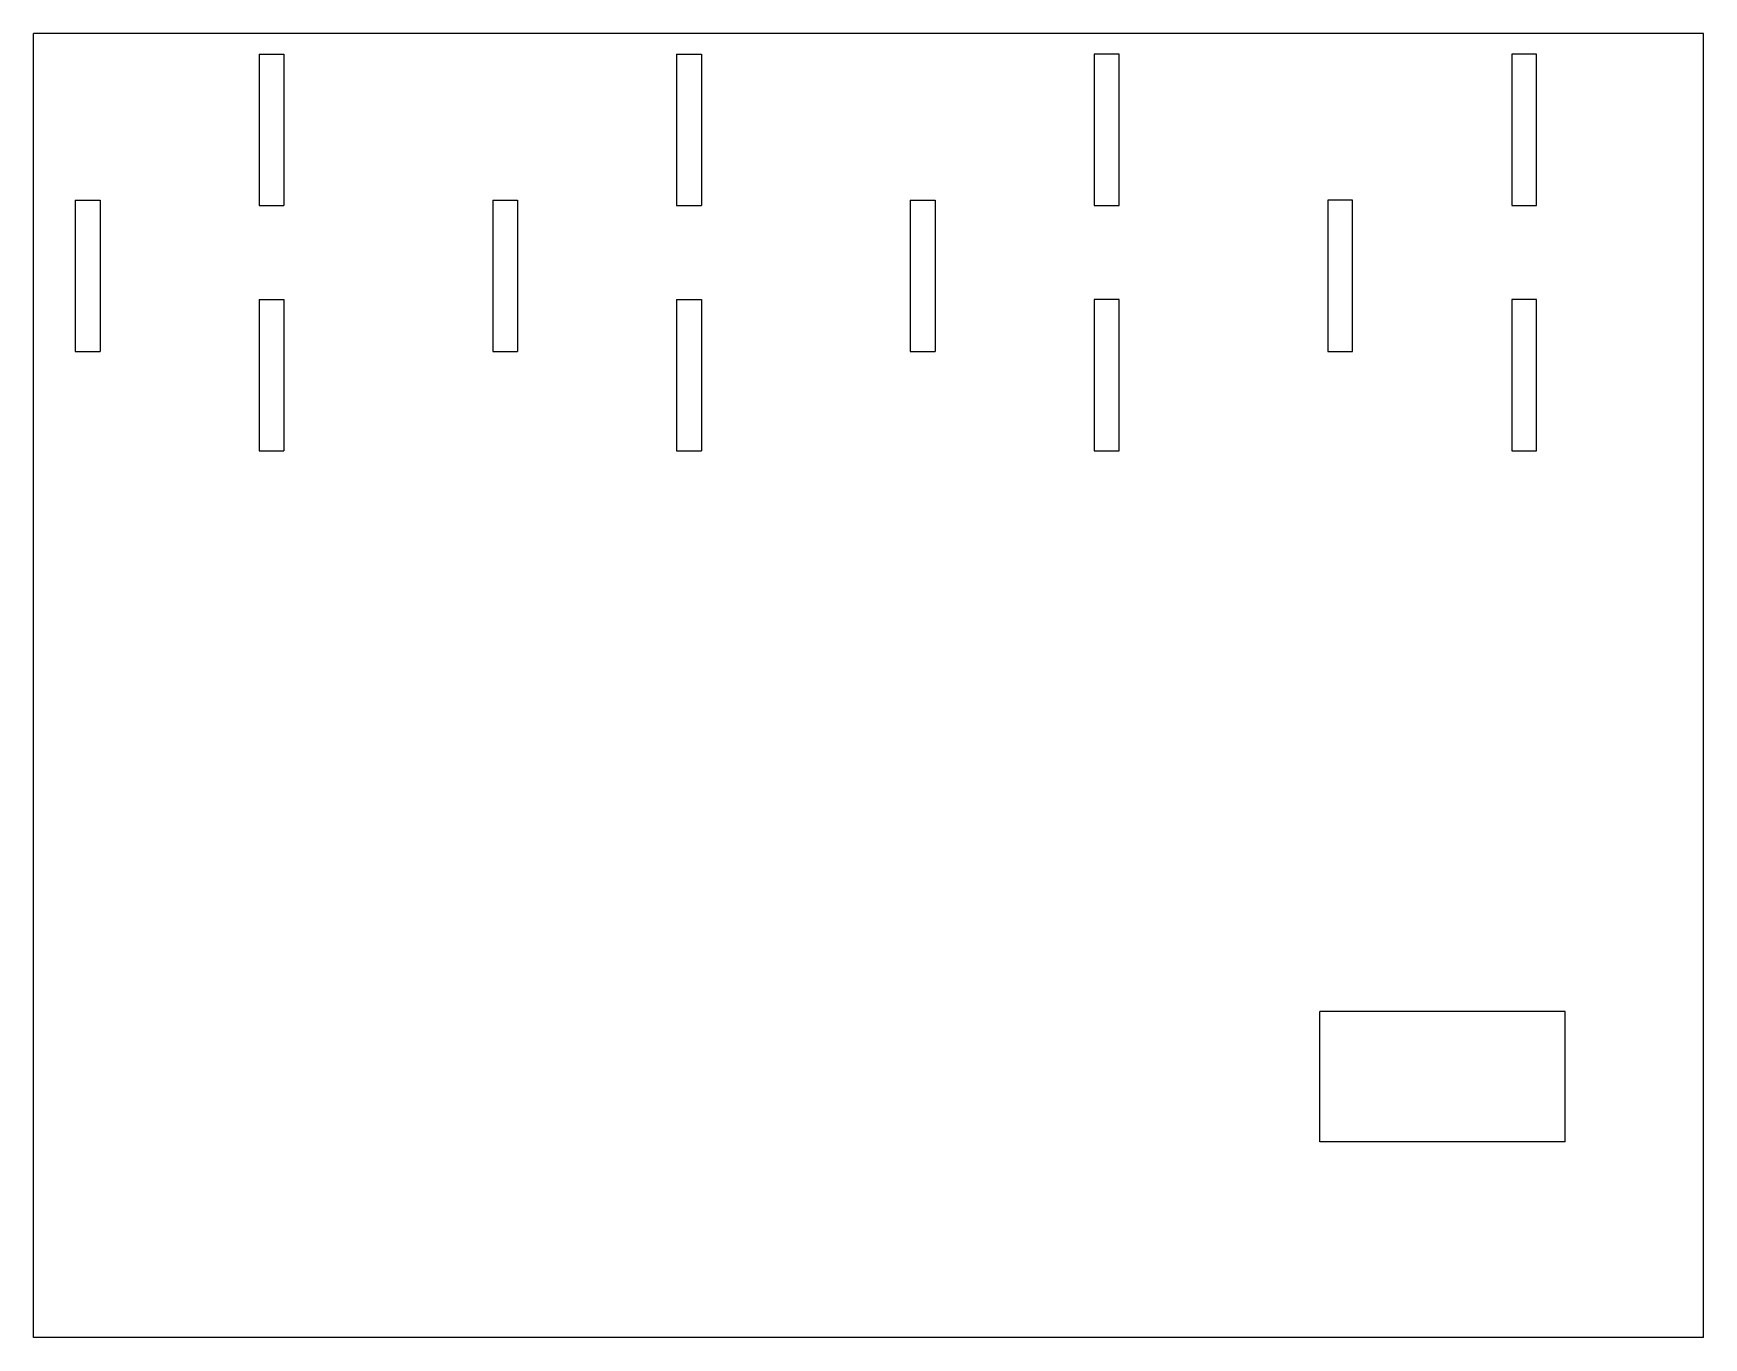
# Model space of a CAD drawing. Extents: x -80 to 80, y -63 to 63.
import ezdxf

# ---------------------------------------------------------------- set-up
doc = ezdxf.new("R2010")
doc.units = 0
doc.layers.add('MODELSKETCH_VISIBLE', color=7, linetype='CONTINUOUS')

msp = doc.modelspace()

# ---------------------------------------------------------------- linework, layer by layer
at = {"layer": 'MODELSKETCH_VISIBLE'}
for p, q in [((-80, -62.5), (-80, 62.5)), ((80, 62.5), (-80, 62.5)), ((80, -62.5), (80, 62.5)), ((-58.38125, 60.5), (-56, 60.5)), ((-58.38125, 60.5), (-58.38125, 46)), ((-56, 60.5), (-56, 46)), ((-18.38125, 60.5), (-16, 60.5)), ((-18.38125, 60.5), (-18.38125, 46)), ((-16, 60.5), (-16, 46)), ((24, 60.5), (21.61875, 60.5)), ((21.61875, 60.5), (21.61875, 46)), ((24, 46), (24, 60.5)), ((64, 60.5), (61.61875, 60.5)), ((61.61875, 60.5), (61.61875, 46)), ((64, 46), (64, 60.5)), ((-76, 46.5), (-76, 32)), ((-76, 46.5), (-73.61875, 46.5)), ((-73.61875, 46.5), (-73.61875, 32)), ((-36, 46.5), (-36, 32)), ((-36, 46.5), (-33.61875, 46.5)), ((-33.61875, 46.5), (-33.61875, 32)), ((4, 46.5), (4, 32)), ((4, 46.5), (6.38125, 46.5)), ((6.38125, 46.5), (6.38125, 32)), ((46.38125, 46.5), (44, 46.5)), ((44, 46.5), (44, 32)), ((46.38125, 32), (46.38125, 46.5)), ((-58.38125, 46), (-56, 46)), ((-18.38125, 46), (-16, 46)), ((21.61875, 46), (24, 46)), ((61.61875, 46), (64, 46)), ((-58.38125, 37), (-58.38125, 22.5)), ((-58.38125, 37), (-56, 37)), ((-56, 37), (-56, 22.5)), ((-18.38125, 37), (-16, 37)), ((-18.38125, 37), (-18.38125, 22.5)), ((-16, 37), (-16, 22.5)), ((24, 37), (21.61875, 37)), ((21.61875, 37), (21.61875, 22.5)), ((24, 22.5), (24, 37)), ((61.61875, 37), (61.61875, 22.5)), ((64, 37), (61.61875, 37)), ((64, 22.5), (64, 37)), ((-36, 32), (-33.61875, 32)), ((4, 32), (6.38125, 32)), ((44, 32), (46.38125, 32)), ((-76, 32), (-73.61875, 32)), ((-58.38125, 22.5), (-56, 22.5)), ((-18.38125, 22.5), (-16, 22.5)), ((21.61875, 22.5), (24, 22.5)), ((61.61875, 22.5), (64, 22.5)), ((43.25, -43.75), (43.25, -31.25)), ((66.75, -31.25), (43.25, -31.25)), ((66.75, -43.75), (66.75, -31.25)), ((66.75, -43.75), (43.25, -43.75)), ((80, -62.5), (-80, -62.5))]:
    msp.add_line(p, q, dxfattribs=at)

doc.saveas('drawing.dxf')
